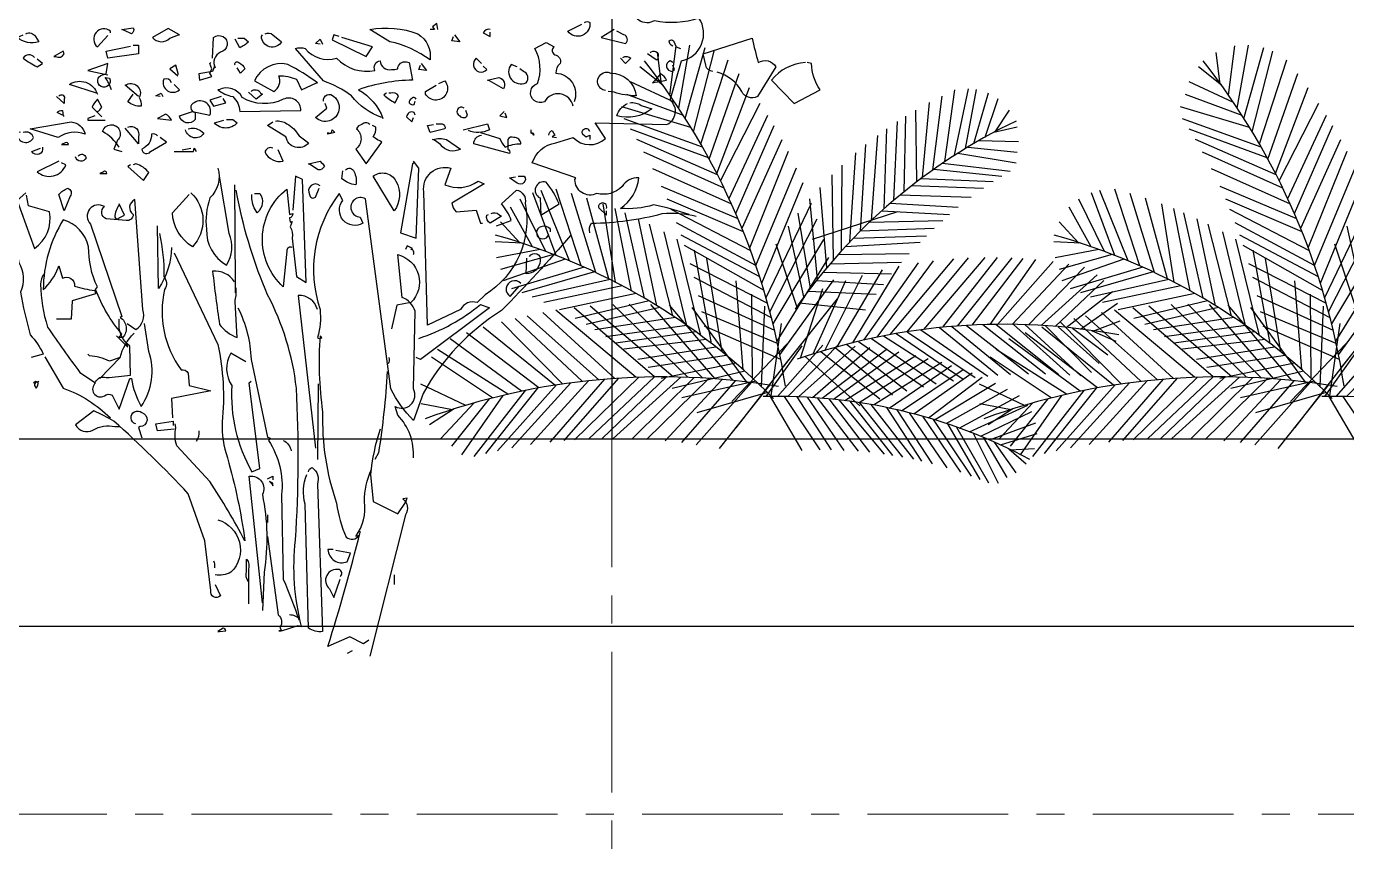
# Model space of a CAD drawing. Header units: millimetres. Extents: x -100356 to 314685, y 446 to 1273965.
# Drawn here: x 235145 to 238661, y 163989 to 166184 of the extents above; entities that cross this region are included whole.
import ezdxf
from ezdxf.xclip import XClip

# ---------------------------------------------------------------- set-up
doc = ezdxf.new("R2010")
doc.units = ezdxf.units.MM
doc.header["$XCLIPFRAME"] = 2
doc.linetypes.add('section$0$CENTER', pattern=[2, 1.25, -0.25, 0.25, -0.25])
doc.layers.add('NAM', color=3, linetype='Continuous')
doc.layers.add('section$0$植栽2', color=74, linetype='Continuous')
doc.layers.add('section$0$A-_FLORLEVL_E', color=7, linetype='Continuous', lineweight=5)
doc.layers.add('section$0$NKC_TRUC', color=8, linetype='section$0$CENTER', lineweight=13)

# ---------------------------------------------------------------- blocks, each defined once
blk = doc.blocks.new('section$0$grid section')
at = {"layer": 'section$0$NKC_TRUC', "ltscale": 300}
for p, q in [((-141943.9, 500), (0, 500)), ((-141943.9, -500), (0, -500))]:
    blk.add_line(p, q, dxfattribs=at)
blk = doc.blocks.new('section$0$A$C07C5541A')
for points in [[(2182.2, 840.3, 0.028854), (2114.1, 858.6, -0.099014), (2051, 851.9, 0.227432), (2085.9, 910.1, 0.276978), (2054.3, 893.5, -0.265564), (2006.1, 880.2, -0.560715), (1964.6, 906.8), (1966.3, 910.1), (1883.3, 938.3, -0.285431), (1928.1, 976.5), (1961.3, 986.5, 0.404877), (2022.8, 984.8), (2002.8, 1014.7), (2139, 1011.4, 0.570038), (2145.6, 1057.9), (2167.2, 1132.6, 0.530762), (2200.5, 1214, -0.137939), (2115.8, 1209, -0.618027), (2074.2, 1235.6, -0.039932), (2047.7, 1275.4, -0.714279), (2070.9, 1275.4), (2129, 1257.2), (2130.7, 1278.8), (2139, 1278.8)], [(1982.9, 1205.7, -0.333328), (1992.9, 1205.7, -0.786774), (1951.3, 1189.1), (1977.9, 1202.4)], [(920, 1184.1, -0.401794), (938.3, 1179.1), (944.9, 1169.1, -0.263626), (903.4, 1177.4), (915.1, 1182.4)], [(1081.1, 1185.8), (1081.1, 1189.1, 0.996338), (1056.2, 1159.2), (1076.1, 1180.8)], [(1107.7, 1190.7), (1102.7, 1192.4), (1124.3, 1195.7, -0.4142), (1121, 1184.1), (1107.7, 1190.7)], [(1210.7, 1182.4), (1212.3, 1182.4), (1190.7, 1194.1), (1160.8, 1177.4, 0.449051), (1194.1, 1175.8), (1210.7, 1182.4)], [(1275.4, 1137.6), (1277.1, 1177.4, -1.2724), (1290.4, 1149.2, 0.433731), (1280.4, 1119.3), (1278.8, 1122.6), (1275.4, 1112.7), (1248.9, 1107.7), (1250.5, 1096.1), (1273.8, 1102.7), (1270.4, 1109.4), (1273.8, 1117.7), (1270.4, 1127.6), (1272.1, 1129.3)], [(1375.1, 1184.1, -0.323349), (1390, 1182.4), (1406.6, 1169.1, -0.766891), (1368.4, 1179.1), (1370.1, 1182.4)], [(1577.7, 1190.7), (1574.4, 1192.4, -0.135239), (1665.7, 1184.1, -0.300735), (1689, 1134.3, 0.110443), (1612.6, 1169.1), (1577.7, 1190.7)], [(1803.5, 1192.4, 0.4142), (1790.3, 1185.8), (1803.5, 1179.1), (1803.5, 1187.4)], [(2039.4, 1192.4), (2014.5, 1177.4), (2061, 1165.8, 0.582718), (2057.6, 1182.4), (2044.3, 1189.1)], [(1323.6, 1175.8), (1335.2, 1175.8), (1343.5, 1169.1, -0.116058), (1326.9, 1157.5), (1318.6, 1174.1)], [(1597.6, 1024.7, -0.146759), (1539.5, 1066.2, 0.073212), (1486.3, 1094.4), (1433.2, 1155.9, -0.183273), (1451.5, 1155.9, 0.295303), (1511.3, 1137.6, 0.261124), (1584.3, 1114.3, -0.535172), (1594.3, 1132.6, 0.467392), (1615.9, 1116, 0.123093), (1627.5, 1117.7, -0.441483), (1644.1, 1130.9), (1649.1, 1129.3), (1655.7, 1096.1, 0.078186), (1552.8, 1077.8, -0.18045), (1599.3, 1023)], [(1961.3, 1046.3, 0.704712), (1906.5, 1054.6, -1.057755), (1893.2, 1089.4, 0.223801), (1888.2, 1155.9), (1909.8, 1167.5), (1924.8, 1159.2, 0.548935), (1926.4, 1144.2, -0.468369), (1936.4, 1127.6, 0.197815), (1928.1, 1109.4, -0.517639), (1963, 1054.6)], [(2150.6, 1160.8, -0.350769), (2144, 1170.8, -0.4142), (2152.3, 1170.8), (2157.3, 1159.2), (2165.6, 1155.9)], [(2227, 1112.7, -0.386597), (2213.7, 1124.3), (2208.8, 1145.9), (2301.8, 1175.8, 0.016891), (2313.4, 1129.3, -0.447098), (2346.6, 1121), (2311.7, 1064.5, -0.4142), (2281.8, 1074.5, 0.201935), (2235.3, 1111)], [(936.6, 1139.3, 0.535172), (915.1, 1137.6, 0.023788), (941.6, 1121), (951.6, 1127.6), (941.6, 1135.9)], [(976.5, 1140.9, 0.4142), (993.1, 1145.9), (991.4, 1150.9), (973.2, 1140.9), (976.5, 1140.9)], [(1318.6, 1124.3, -1), (1325.3, 1129.3, -0.155243), (1336.9, 1117.7), (1328.6, 1109.4), (1321.9, 1119.3)], [(1786.9, 1127.6), (1777, 1137.6, 1.086792), (1796.9, 1116), (1790.3, 1122.6)], [(2056, 1139.3, -0.323349), (2070.9, 1137.6), (2061, 1127.6), (2051, 1137.6)], [(2107.5, 1147.6, -0.92012), (2122.4, 1139.3, -0.618027), (2119.1, 1134.3), (2102.5, 1145.9)], [(2150.6, 1129.3), (2145.6, 1132.6, 0.838196), (2149, 1112.7), (2154, 1116), (2150.6, 1124.3)], [(1082.8, 1077.8, 0.080856), (1071.2, 1101.1), (1079.5, 1099.4, -2.850769), (1066.2, 1106), (1072.8, 1107.7), (1076.1, 1127.6), (1037.9, 1114.3), (1076.1, 1106)], [(1473.1, 1091.1), (1474.7, 1091.1, 0.037811), (1418.3, 1126, 0.359619), (1355.1, 1094.4), (1391.7, 1074.5, 0.369919), (1401.6, 1104.4, -0.096176), (1434.9, 1097.7), (1444.8, 1077.8), (1473.1, 1091.1)], [(1855, 1121), (1843.4, 1126, 0.792007), (1871.6, 1091.1, 0.528915), (1866.6, 1112.7), (1860, 1117.7)], [(2022.8, 1076.1, -1.166656), (2032.7, 1109.4, -0.384018), (2080.9, 1066.2, -0.071945), (2039.4, 1072.8), (2027.7, 1074.5)], [(2115.8, 1094.4), (2112.4, 1091.1, -0.027756), (2132.4, 1094.4), (2139, 1096.1, 0.155243), (2127.4, 1107.7), (2115.8, 1094.4)], [(2403.1, 1129.3, 0.214859), (2338.3, 1096.1), (2381.5, 1051.2), (2431.3, 1077.8, -0.162277), (2414.7, 1127.6), (2406.4, 1129.3)], [(1054.6, 1071.2), (1003.1, 1087.8, -0.498581), (1056.2, 1069.5)], [(1134.3, 1064.5), (1109.4, 1086.1, -0.797821), (1135.9, 1062.9, -0.192581), (1139.3, 1046.3, -0.173203), (1114.3, 1054.6), (1124.3, 1069.5)], [(1197.4, 1091.1, 0.4142), (1182.4, 1097.7, 0.795181), (1212.3, 1077.8), (1202.4, 1087.8)], [(1287.1, 1077.8), (1285.4, 1077.8, 0.118973), (1313.6, 1064.5, -0.215668), (1326.9, 1036.3), (1443.2, 1037.9, 0.569794), (1409.9, 1059.5, -0.255783), (1331.9, 1062.9, 0.400162), (1287.1, 1077.8)], [(1705.6, 1089.4), (1717.2, 1094.4, -1.097076), (1680.6, 1069.5), (1680.6, 1074.5), (1700.6, 1086.1)], [(1801.9, 1094.4), (1798.6, 1096.1), (1820.1, 1101.1, -0.5), (1828.5, 1079.5), (1801.9, 1094.4)], [(983.1, 1066.2, -0.872879), (993.1, 1059.5), (993.1, 1051.2), (978.2, 1064.5)], [(1056.2, 1036.3, 0.199997), (1064.5, 1044.6), (1056.2, 1059.5, 0.105927), (1046.3, 1044.6), (1064.5, 1026.3)], [(1237.2, 1036.3), (1270.4, 1029.6, 0.742538), (1240.6, 1052.9, 0.816528), (1242.2, 1034.6), (1242.2, 1021.3, -0.659393), (1212.3, 1028), (1237.2, 1036.3)], [(1348.5, 1074.5, -0.526016), (1366.8, 1071.2), (1370.1, 1069.5), (1358.5, 1059.5), (1343.5, 1072.8)], [(1486.3, 1056.2, -0.757538), (1506.3, 1064.5, -1.042526), (1471.4, 1024.7), (1493, 1042.9), (1489.7, 1051.2)], [(1605.9, 1071.2), (1600.9, 1067.8, 0.058136), (1622.5, 1052.9), (1629.2, 1066.2, 0.333328), (1614.2, 1071.2), (1610.9, 1071.2)], [(1662.4, 1059.5, 0.618027), (1654.1, 1061.2, 0.236053), (1649.1, 1052.9, 0.302765), (1659.1, 1049.6), (1660.7, 1056.2)], [(989.8, 1029.6), (979.8, 1034.6, -0.302765), (989.8, 1037.9), (991.4, 1028), (993.1, 1028)], [(1174.1, 1024.7), (1170.8, 1023), (1197.4, 1019.7, 0.155243), (1185.8, 1031.3), (1174.1, 1024.7)], [(1660.7, 1029.6), (1659.1, 1034.6, 0.480621), (1644.1, 1026.3), (1654.1, 1016.4), (1657.4, 1024.7)], [(1753.7, 1042.9, 1.10878), (1745.4, 1028, 0.561981), (1760.4, 1029.6), (1757, 1037.9)], [(2069.3, 1052.9, -0.18132), (2090.8, 1047.9), (2110.8, 1041.3, -0.240906), (2044.3, 1028, -0.225418), (2064.3, 1051.2)], [(928.3, 1003.1), (1006.4, 1016.4, -0.329758), (1033, 993.1, 0.250717), (981.5, 986.5), (928.3, 1003.1)], [(1097.7, 968.2, 0.136627), (1066.2, 998.1, -1.340546), (1094.4, 981.5), (1087.8, 964.9), (1102.7, 959.9)], [(1114.3, 1006.4, -0.661377), (1134.3, 988.1), (1134.3, 974.8), (1109.4, 1004.7)], [(1228.9, 1003.1, -0.268112), (1252.2, 999.8), (1258.8, 994.8, -0.669678), (1223.9, 1001.4)], [(1302, 1021.3), (1313.6, 1021.3), (1321.9, 1014.7, -0.463791), (1278.8, 1014.7), (1297, 1019.7)], [(1395, 1018, -0.18132), (1416.6, 1013, -0.142853), (1439.8, 989.8), (1458.1, 976.5, -0.648468), (1414.9, 988.1), (1380.1, 1009.7), (1390, 1016.4)], [(1574.4, 1011.4, 0.449051), (1559.4, 1011.4, 0.291199), (1549.4, 1003.1, -0.477066), (1547.8, 964.9), (1567.7, 936.6), (1597.6, 978.2, -0.062256), (1581, 988.1, 0.162277), (1586, 1006.4), (1579.3, 1009.7)], [(1700.6, 1013), (1712.2, 1013, -0.4142), (1717.2, 1003.1), (1689, 996.4), (1684, 1009.7), (1695.6, 1011.4)], [(1752.1, 1001.4), (1798.6, 1013), (1801.9, 1001.4, -0.212555), (1762, 999.8)], [(910.1, 996.4, 0.4142), (903.4, 993.1, 0.763794), (935, 986.5, 0.4142), (915.1, 996.4)], [(1170.8, 989.8, 0.302765), (1159.2, 993.1, -0.323349), (1140.9, 964.9, 0.697281), (1157.5, 959.9), (1187.4, 978.2), (1175.8, 986.5)], [(1507.9, 996.4), (1494.6, 993.1), (1494.6, 996.4, 0.5), (1501.3, 996.4), (1502.9, 1001.4), (1507.9, 996.4)], [(1697.3, 981.5), (1693.9, 983.1, -0.126938), (1720.5, 983.1), (1747.1, 964.9, -0.383194), (1708.9, 973.2), (1697.3, 981.5)], [(1785.3, 996.4), (1821.8, 984.8, 0.062256), (1831.8, 968.2, -0.13028), (1861.7, 974.8, 0.463791), (1848.4, 986.5, 0.4142), (1836.8, 983.1), (1836.8, 964.9, -0.4142), (1840.1, 956.6), (1772, 974.8, -0.366302), (1786.9, 991.4)], [(1881.6, 996.4, -0.333328), (1886.6, 991.4), (1884.9, 993.1), (1881.6, 994.8), (1881.6, 1001.4)], [(1914.8, 991.4, -0.343094), (1921.5, 999.8), (1926.4, 991.4), (1921.5, 988.1), (1929.8, 986.5)], [(1992.9, 998.1, 0.566177), (1981.2, 1001.4, 0.618027), (1979.6, 993.1), (1986.2, 988.1), (1992.9, 991.4), (1992.9, 983.1)], [(951.6, 968.2, -0.900253), (931.7, 959.9), (948.3, 966.5)], [(989.8, 973.2), (1001.4, 973.2, 0.618027), (994.8, 976.5), (988.1, 973.2), (989.8, 973.2)], [(1019.7, 951.6, -0.659393), (1034.6, 948.3, -0.746674), (1014.7, 949.9)], [(1390, 966.5, 0.523941), (1375.1, 958.2, 0.332581), (1409.9, 941.6), (1400, 963.2)], [(983.1, 941.6), (941.6, 921.7, 0.536621), (996.4, 935), (988.1, 938.3)], [(1119.3, 935), (1114.3, 931.7), (1144.2, 905.1), (1154.2, 920, 0.158264), (1129.3, 936.6), (1124.3, 935)], [(1461.4, 935), (1458.1, 936.6), (1479.7, 941.6, -0.099014), (1488, 931.7, -0.276978), (1476.4, 925), (1461.4, 935)], [(1815.2, 818.7), (1843.4, 828.7, 0.096542), (1825.1, 860.3), (1853.4, 886.8, -0.431534), (1870, 861.9, -0.311569), (1793.6, 687.5), (1778.6, 672.6, 0.380188), (1747.1, 659.3), (1684, 629.4), (1677.3, 883.5, -0.551483), (1728.8, 928.3), (1717.2, 896.8, 0.260452), (1780.3, 903.4), (1791.9, 898.4), (1730.5, 861.9, 0.173203), (1738.8, 845.3), (1777, 848.6), (1785.3, 823.7), (1788.6, 823.7)], [(825.4, 847, 0.5), (832, 858.6), (773.9, 921.7, 0.527451), (835.3, 840.3, -0.289047), (906.8, 749, -0.238373), (910.1, 692.5, 0.023788), (928.3, 611.1, -0.09346), (953.3, 574.6), (930, 568)], [(1062.9, 918.4), (1074.5, 918.4, 0.618027), (1067.8, 921.7), (1061.2, 918.4), (1062.9, 918.4)], [(1285.4, 928.3, -0.276978), (1270.4, 871.9, 0.116058), (1263.8, 812.1, 0.276978), (1302, 744, 0.248367), (1307, 803.8), (1288.7, 913.4)], [(1426.6, 777.2, 0.618027), (1416.6, 770.6), (1409.9, 702.5, -0.463791), (1416.6, 888.5), (1421.6, 840.3), (1428.2, 842, -0.343094), (1421.6, 833.7), (1423.2, 825.4), (1426.6, 827), (1423.2, 817.1, -0.162277), (1426.6, 795.5), (1434.9, 722.4), (1453.1, 710.8), (1446.5, 906.8), (1433.2, 913.4), (1428.2, 848.6)], [(1527.9, 925, -0.582718), (1544.5, 921.7, -0.162277), (1547.8, 896.8, -0.149368), (1521.2, 908.4), (1522.9, 923.4)], [(1620.9, 847), (1581, 913.4, -0.472687), (1624.2, 903.4, -0.293182), (1620.9, 847)], [(1856.7, 913.4), (1868.3, 913.4, -0.882782), (1855, 900.1), (1840.1, 910.1), (1851.7, 911.7)], [(920, 881.8), (903.4, 866.9), (936.6, 775.6, 0.299255), (964.9, 845.3), (925, 856.9), (921.7, 876.9)], [(993.1, 847), (983.1, 878.5, -0.116058), (999.8, 890.1, -0.535172), (1004.7, 875.2), (993.1, 847)], [(1233.9, 881.8, -0.418976), (1237.2, 778.9, -0.25), (1199, 843.6), (1230.6, 878.5)], [(1380.1, 227.5), (1400, 78.1, -0.4142), (1403.3, 54.8), (1406.6, 48.2), (1438.2, 58.1), (1444.8, 56.5, -0.094177), (1433.2, 220.9, 0.02861), (1434.9, 509.8, 0.09137), (1380.1, 687.5, -0.054916), (1323.6, 870.2), (1320.3, 886.8)], [(1355.1, 880.2), (1365.1, 880.2, -0.402649), (1360.1, 843.6, -0.137939), (1350.2, 870.2), (1350.2, 878.5)], [(1479.7, 895.1, 0.855362), (1459.8, 878.5, 0.663971), (1471.4, 873.5), (1478, 890.1)], [(1956.3, 800.5, -0.016876), (1825.1, 657.6, 0.125793), (1675.7, 499.9), (1657.4, 448.4, -0.073212), (1614.2, 508.2), (1566.1, 870.2, 1.260193), (1556.1, 835.3), (1561.1, 823.7, -0.835312), (1522.9, 866.9), (1516.2, 880.2, 0.248169), (1479.7, 659.3, -0.105927), (1474.7, 606.2, 0.4142), (1483, 606.2), (1479.7, 609.5, 0.054428), (1484.7, 465, 0.091705), (1511.3, 290.6, 0.064667), (1529.5, 225.9, 0.401794), (1554.4, 229.2), (1547.8, 227.5, 0.188629), (1564.4, 293.9, -0.108856), (1577.7, 355.4)], [(1899.9, 838.7), (1934.7, 860.3, 0.07106), (1909.8, 901.8, 0.933395), (1898.2, 871.9), (1899.9, 838.7)], [(1112.7, 632.7), (1129.3, 621.1, 0.350769), (1142.6, 659.3), (1127.6, 868.6, 0.587067), (1124.3, 840.3, -0.463791), (1111, 828.7), (1072.8, 832, -0.562729), (1069.5, 855.3, 0.882782), (1042.9, 822.1), (1102.7, 646), (1099.4, 644.4, -0.475967), (1104.4, 606.2), (1096.1, 606.2), (1102.7, 612.8, -0.083969), (1052.9, 697.5), (1056.2, 702.5, -0.116058), (1039.6, 778.9, 0.267624), (991.4, 830.4, 0.137894), (953.3, 697.5, 0.119873), (981.5, 739), (983.1, 742.3), (989.8, 719.1, -0.588394), (1013, 704.1, 0.050583), (1051.2, 695.8), (1052.9, 689.2), (1008.1, 675.9), (1006.4, 641), (978.2, 641)], [(1097.7, 858.6, 0.15036), (1089.4, 835.3, 0.618027), (1097.7, 833.7), (1107.7, 838.7), (1097.7, 860.3)], [(2024.4, 851.9, 0.819794), (2012.8, 860.3, 0.618027), (2011.1, 851.9), (2024.4, 838.7), (2024.4, 847)], [(1805.2, 842, -0.323349), (1820.1, 840.3), (1825.1, 837), (1803.5, 823.7, -0.350769), (1796.9, 838.7), (1800.2, 840.3)], [(1992.9, 805.4, -0.236053), (1996.2, 823.7, 0.062256), (2130.7, 842, -0.082748), (2195.5, 837)], [(1197.4, 777.2, -0.141403), (1172.5, 699.2), (1170.8, 818.7)], [(1174.1, 803.8, -0.066971), (1182.4, 722.4, -0.355026), (1184.1, 697.5, 0.219345), (1215.6, 544.7, -0.350769), (1228.9, 538.1), (1230.6, 514.8), (1272.1, 504.9), (1197.4, 489.9), (1199, 453.4)], [(1918.1, 807.1), (1918.1, 812.1, 0.276978), (1899.9, 817.1, 1.407928), (1913.1, 798.8), (1914.8, 802.1)], [(1657.4, 763.9, 0.535172), (1652.4, 773.9), (1655.7, 775.6), (1645.8, 780.5), (1642.5, 773.9)], [(1202.4, 767.3), (1285.4, 592.9, -0.077789), (1293.7, 445.1, 0.092148), (1303.7, 377, -0.033997), (1336.9, 219.2, 0.021851), (1270.4, 332.1), (1207.3, 400.2, -0.142853), (1205.7, 435.1), (1204, 441.8)], [(1657.4, 377, 0.211075), (1627.5, 458.4), (1622.5, 475, 0.756256), (1657.4, 508.2), (1660.7, 656, 0.230438), (1635.8, 682.6), (1627.5, 763.9, -0.591263), (1652.4, 672.6), (1625.8, 667.6), (1615.9, 622.8)], [(1878.3, 760.6, -0.900253), (1898.2, 752.3, -0.420135), (1871.6, 727.4), (1873.3, 757.3)], [(1316.9, 712.4, 0.277878), (1275.4, 732.4, 0.010635), (1288.7, 631.1, 0.143997), (1321.9, 606.2), (1318.6, 674.3, -0.123093), (1320.3, 685.9), (1320.3, 700.8)], [(954.9, 727.4, 0.15036), (948.3, 707.5, 0.07634), (961.6, 626.1, 0.012756), (1023, 539.7), (1052.9, 519.8, 0.923187), (1069.5, 494.9, -0.323349), (1084.4, 496.6), (1097.7, 470), (1117.7, 528.1), (1121, 528.1, 0.083908), (1139.3, 475, 0.240036), (1154.2, 579.6), (1145.9, 632.7)], [(1861.7, 709.1, 1.156067), (1841.7, 684.2), (1858.3, 704.1)], [(1474.7, 659.3, 0.367569), (1438.2, 685.9), (1471.4, 395.3)], [(1323.6, 662.6, -0.10759), (1348.5, 564.6), (1380.1, 416.8), (1385, 415.2), (1381.7, 410.2, -0.174988), (1406.6, 307.2), (1409.9, 146.1, -0.015854), (1439.8, 68.1), (1441.5, 69.8, 0.201935), (1421.6, 78.1)], [(1667.4, 604.5, 0.093567), (1785.3, 669.3), (1801.9, 662.6), (1670.7, 564.6), (1662.4, 568)], [(1052.9, 521.5, -0.4142), (1072.8, 529.8, 0.027893), (1119.3, 534.8), (1117.7, 589.6, -0.2677), (1097.7, 636.1), (1097.7, 641)], [(1061.2, 528.1), (1099.4, 568, -0.13356), (1126, 614.5)], [(956.6, 569.6), (991.4, 509.8, -0.106552), (1081.1, 453.4)], [(1099.4, 568), (1079.5, 561.3, 0.092056), (1041.3, 571.3), (1037.9, 574.6)], [(1338.5, 559.7), (1310.3, 576.3, 0.296677), (1312, 514.8, 0.146057), (1350.2, 350.4), (1365.1, 357.1), (1345.2, 519.8), (1348.5, 523.1)], [(1610.9, 568, -0.162277), (1609.2, 556.3)], [(1607.6, 541.4, -0.024704), (1591, 386.9), (1584.3, 373.7)], [(941.6, 521.5, 0.4142), (936.6, 514.8), (940, 509.8, 0.236053), (943.3, 521.5), (944.9, 523.1), (943.3, 521.5)], [(1280.4, 136.2), (1290.4, 114.6, -0.787338), (1272.1, 124.6), (1260.5, 219.2), (1228.9, 308.9, 0.024963), (1087.8, 446.7, 0.017838), (1049.6, 466.7), (1014.7, 440.1, 0.42395), (1047.9, 430.1, -0.192581), (1089.4, 436.8), (1099.4, 436.8)], [(1129.3, 441.8, -1.246613), (1140.9, 463.3, -0.867294), (1137.6, 436.8), (1134.3, 435.1), (1140.9, 415.2)], [(1248.9, 428.5, -0.236053), (1243.9, 408.5)], [(1594.3, 431.8, 0.063034), (1576, 345.4), (1581, 293.9), (1627.5, 270.7), (1642.5, 292.3), (1645.8, 300.6), (1637.5, 298.9, -0.379684), (1642.5, 269), (1574.4, 0)], [(1409.9, 410.2, -0.240036), (1424.9, 390.3)], [(1458.1, 350.4, -0.343094), (1464.8, 358.7, -0.333328), (1474.7, 327.2), (1484.7, 46.5, -0.184021), (1458.1, 53.1), (1451.5, 289, -0.173203), (1454.8, 345.4)], [(1370.1, 101.3), (1345.2, 342.1, -0.61264), (1370.1, 307.2, -0.090683), (1373.4, 159.4), (1370.1, 86.4)], [(1285.4, 259.1, -0.573349), (1310.3, 159.4, -0.162277), (1280.4, 154.4)], [(1572.7, 29.9), (1562.7, 23.3), (1536.2, 36.5), (1494.6, 18.3, 0.015228), (1556.1, 235.8), (1556.1, 237.5)], [(1504.6, 202.6), (1494.6, 202.6, 0.512894), (1531.2, 179.4), (1537.8, 196), (1509.6, 200.9)], [(1277.1, 181, -0.162277), (1278.8, 169.4), (1278.8, 167.7)], [(1343.5, 141.2, -0.236053), (1340.2, 161.1), (1340.2, 184.3, -0.236053), (1343.5, 164.4), (1343.5, 99.6)], [(1517.9, 151.1, 0.618027), (1516.2, 164.4, 0.801453), (1498, 127.9), (1506.3, 111.3), (1517.9, 146.1)], [(1288.7, 46.5), (1300.3, 48.2, 0.333328), (1295.4, 53.1), (1285.4, 46.5), (1288.7, 46.5)]]:
    blk.add_lwpolyline(points, format="xyb")
for points in [[(1516.2, 1179.1), (1506.3, 1182.4), (1502.9, 1172.5), (1567.7, 1140.9), (1579.3, 1159.2), (1521.2, 1177.4)], [(1703.9, 1192.4), (1702.2, 1204), (1693.9, 1197.4), (1697.3, 1192.4), (1689, 1192.4)], [(1735.5, 1182.4), (1745.4, 1169.1), (1730.5, 1170.8), (1733.8, 1179.1)], [(1124.3, 1162.5), (1134.3, 1162.5), (1134.3, 1145.9), (1076.1, 1137.6), (1072.8, 1150.9), (1119.3, 1160.8)], [(1479.7, 1164.2), (1471.4, 1165.8), (1479.7, 1174.1), (1484.7, 1164.2)], [(1210.7, 1106), (1205.7, 1124.3), (1194.1, 1117.7), (1209, 1104.4)], [(1672.3, 1127.6), (1682.3, 1114.3), (1667.4, 1116), (1670.7, 1124.3)], [(1175.8, 1064.5), (1167.5, 1066.2), (1177.4, 1071.2), (1180.8, 1064.5)], [(1292, 1064.5), (1270.4, 1057.9), (1277.1, 1046.3), (1300.3, 1052.9), (1295.4, 1061.2)], [(1830.1, 1036.3), (1821.8, 1028), (1835.1, 1024.7), (1831.8, 1033)], [(1051.2, 1028), (1037.9, 1023), (1037.9, 1019.7), (1071.2, 1019.7)], [(1202.4, 959.9), (1238.9, 959.9), (1240.6, 966.5), (1243.9, 959.9)], [(1217.3, 963.2), (1233.9, 966.5)], [(1659.1, 938.3), (1655.7, 936.6), (1632.5, 805.4), (1662.4, 795.5), (1667.4, 928.3), (1657.4, 941.6)], [(1316.9, 896.8), (1318.6, 707.5), (1318.6, 690.9)], [(1092.8, 609.5), (1114.3, 587.9), (1111, 594.5), (1109.4, 591.2), (1109.4, 592.9)], [(941.6, 521.5), (935, 519.8), (938.3, 523.1), (941.6, 521.5)], [(1476.4, 518.1), (1474.7, 373.7)], [(1202.4, 431.8), (1170.8, 428.5), (1167.5, 441.8), (1200.7, 446.7), (1200.7, 438.4)], [(1380.1, 337.1), (1390, 342.1), (1390, 335.5)], [(1388.4, 327.2), (1390, 323.8), (1390, 328.8), (1383.4, 332.1), (1388.4, 327.2)], [(1380.1, 269), (1380.1, 254.1)], [(1620.9, 154.4), (1620.9, 136.2)], [(1405, 48.2), (1401.6, 48.2), (1405, 48.2)], [(1541.1, 10), (1531.2, 5)]]:
    blk.add_lwpolyline(points)
blk = doc.blocks.new('section$0$A$C2D2A4C73')
for p, q in [((947.3, 1476), (971.3, 1663.5)), ((980.9, 1426.5), (1023.9, 1666.9)), ((915.2, 1518.1), (900.4, 1638.4)), ((1006, 1387.7), (1081.2, 1657)), ((1037.5, 1336.9), (1115.4, 1643.6)), ((1064.6, 1291), (1169.6, 1611)), ((920.7, 1513.6), (833.7, 1583.8)), ((1097.5, 1232.2), (1210.9, 1559)), ((966.4, 1448.1), (798.2, 1526.7)), ((999.1, 1398.4), (783.1, 1478.4)), ((1126, 1178.3), (1250.5, 1505.7)), ((1948.3, 1192), (1982.9, 1472.9)), ((1993.7, 1223.3), (2032.1, 1496.2)), ((2030.1, 1247.2), (2083.5, 1500.6)), ((2071.6, 1273.2), (2113.5, 1498.1)), ((2104, 1292.6), (2159.2, 1484.7)), ((2146.5, 1316.8), (2196.6, 1463.2)), ((1027.6, 1353.2), (764.2, 1432)), ((1140.1, 1150.3), (1291.5, 1445.9)), ((1887.5, 1147.3), (1882.9, 1419)), ((1907.9, 1162.7), (1934.6, 1448)), ((2185.3, 1336.2), (2239.6, 1419.2)), ((1071.5, 1278.8), (772.9, 1385.6)), ((1172.7, 1082.6), (1320.6, 1400.5)), ((1198.3, 1025.6), (1344.4, 1361)), ((1799.7, 1076.6), (1813.4, 1375.7)), ((1839.1, 1109.3), (1845.2, 1396.1)), ((1094.8, 1237.1), (797.5, 1346.7)), ((1128.9, 1172.5), (821.5, 1306.8)), ((1222, 969.3), (1374.5, 1308)), ((1713.9, 999.7), (1738.4, 1323.1)), ((1762.1, 1043.9), (1772.2, 1347.6)), ((2179.6, 1334.9), (2268.9, 1355)), ((1153.8, 1122.4), (848.7, 1259)), ((1251, 894.9), (1398.4, 1262.8)), ((1631.6, 917.5), (1654.6, 1256.1)), ((1672.3, 959.2), (1693.1, 1288.1)), ((2043.3, 1255.6), (2265.1, 1218.5)), ((2080.5, 1278.6), (2268, 1259.4)), ((2122.5, 1303.3), (2274.3, 1300.3)), ((1600.1, 883.6), (1602.3, 1209.3)), ((1984.2, 1216.9), (2242, 1187.5)), ((1182.6, 1061), (882.2, 1195.5)), ((1274.8, 828.1), (1429.2, 1200)), ((1569.4, 849.1), (1565, 1173.3)), ((1903.6, 1159.5), (2177.9, 1147.2)), ((1952, 1194.6), (2209.9, 1167.9)), ((565.4, 845.7), (458.1, 1112.7)), ((609.9, 826.6), (515.3, 1117.8)), ((1207.2, 1004.9), (915, 1128)), ((1296.9, 760.4), (1454.3, 1144.2)), ((1544, 819.4), (1518.6, 1125)), ((1867.3, 1131.7), (2140.7, 1121.9)), ((475.7, 881.1), (378.4, 1080.7)), ((514.9, 866.2), (425.8, 1104.2)), ((665.5, 801.1), (573.5, 1101.8)), ((715.4, 776.8), (631.2, 1083.9)), ((740.7, 763.8), (693.3, 1062)), ((1227.4, 955.9), (936.6, 1079.7)), ((1313.2, 706.3), (1486.4, 1064.7)), ((1508.9, 776.4), (1479.7, 1081.1)), ((1785.7, 1064.6), (2044.7, 1049.6)), ((1824, 1097), (2093.1, 1087.4)), ((424.6, 899.5), (341.6, 1050)), ((801, 731.6), (739, 1044.3)), ((850.3, 703.5), (777.7, 1028.1)), ((897.9, 674.9), (828.2, 1005.3)), ((1255.2, 883.5), (952.8, 1041.3)), ((1328.3, 651.8), (1507.9, 1005.1)), ((1482.2, 742), (1435, 1026.4)), ((1490.6, 928.6), (1814.9, 1033.4)), ((1753.2, 1036), (2011.4, 1022)), ((378.4, 913.2), (303, 993.5)), ((959.1, 635.8), (870, 985)), ((1012.4, 599.5), (926.3, 955.4)), ((1274.8, 828.1), (972.7, 990.7)), ((1457.5, 709), (1398.6, 977.8)), ((1672.3, 959.2), (1952.8, 969.7)), ((1706.7, 992.9), (1985.7, 999.6)), ((384.9, 912.9), (283.3, 917.7)), ((1064.9, 561.7), (974.6, 927.8)), ((1289.4, 784.2), (989.9, 943.7)), ((1305.5, 732.3), (1003.3, 904.1)), ((1340.1, 605.5), (1532.7, 927)), ((1430.5, 671.5), (1351.9, 909.3)), ((1615.1, 900), (1899.1, 917.1)), ((1645.8, 932.3), (1923.3, 941.3)), ((453.5, 889.3), (287.9, 856.8)), ((504.2, 870.3), (302.7, 813.2)), ((1105.9, 530.7), (1040.8, 886.7)), ((1146.2, 498.8), (1088.5, 854.5)), ((1355.4, 539.5), (1551.7, 858)), ((1587.4, 869.4), (1858.2, 873.9)), ((1849.7, 575.5), (2083.6, 857.1)), ((1913.5, 584.6), (2147.2, 858.9)), ((1985.7, 592.7), (2193.7, 858.8)), ((2041, 597.5), (2249.1, 857)), ((2097.7, 601), (2290.9, 854.5)), ((549.3, 852.4), (313.8, 769)), ((621.5, 821.4), (345, 739.6)), ((1319.6, 683.8), (1024.9, 834.8)), ((1556.9, 834.5), (1828.3, 840.3)), ((1583.4, 518.2), (1756.6, 811)), ((1643, 533.8), (1820.2, 824.9)), ((1685.2, 543.9), (1893.6, 837.9)), ((1735.4, 554.8), (1950.6, 845.9)), ((1785.9, 564.6), (2028.1, 853.6)), ((2166, 603.4), (2339.8, 850.3)), ((2194.4, 603.9), (2405.2, 842.6)), ((2249.9, 603.8), (2464.9, 833.4)), ((2311.1, 602.2), (2524.2, 822.1)), ((661, 803.2), (383.9, 724.3)), ((720.7, 774.1), (422.9, 707.8)), ((1334.2, 629.1), (1039.6, 781.6)), ((1226.4, 430.9), (1199.7, 770)), ((1366.3, 487.3), (1571.3, 773.9)), ((1493.1, 491.4), (1616.2, 771.3)), ((1504.6, 771), (1759.5, 755.6)), ((1530.4, 802.9), (1790.9, 795.6)), ((1536.8, 504.9), (1680.7, 791.1)), ((2359.5, 599.8), (2573.3, 792.3)), ((2413.8, 596), (2598.6, 770.5)), ((765.8, 750.7), (468.5, 687.3)), ((819.8, 721), (527.2, 658.7)), ((1346.2, 580.1), (1056.5, 712.5)), ((1262.3, 398.5), (1259.1, 718.8)), ((1444.3, 475.3), (1529.4, 740.3)), ((1473.4, 730.5), (1732.2, 718.6)), ((2455.6, 592.2), (2630.8, 728.6)), ((817.5, 402.2), (514.1, 657.3)), ((888.4, 404), (583.4, 666.9)), ((868, 693), (587.5, 626.7)), ((909.1, 667.9), (629.3, 602.9)), ((959.6, 403.8), (644.2, 673.3)), ((1016.1, 402.3), (729.8, 678.9)), ((1072.6, 399.6), (793.1, 680.7)), ((1120.2, 396.4), (875.1, 679.9)), ((1187.8, 390.3), (946.6, 676.4)), ((1240.7, 384.3), (1032.5, 668.6)), ((1295.7, 367.1), (1308.3, 672.6)), ((1375.6, 437.9), (1585, 701)), ((1440.3, 685.3), (1691.2, 658.9)), ((2509.6, 586.1), (2650.3, 684.7)), ((540.2, 376.8), (306.8, 613)), ((614.7, 386.5), (359, 626.4)), ((676.9, 393), (403.9, 636.7)), ((737.7, 397.9), (463.7, 648.7)), ((968.3, 629.7), (661.7, 583.3)), ((1357.2, 531.2), (1069.3, 651.7)), ((1332.4, 331.2), (1372.6, 606.6)), ((2188.5, 603.8), (2426.7, 413.3)), ((2254.9, 603.7), (2469, 410.9)), ((2557.1, 578.1), (2660.1, 617.1)), ((449.1, 361.9), (174.1, 571.8)), ((509.2, 372.1), (237.2, 592.7)), ((1012.4, 599.5), (703.4, 556.9)), ((1046.6, 575.2), (741.2, 531.6)), ((1369.7, 469.9), (1079.4, 596.5)), ((1759.6, 559.7), (2025.8, 389.2)), ((1808.3, 568.6), (2063.3, 395.1)), ((1849.7, 575.5), (2108.4, 401.2)), ((1902.6, 583.1), (2157.5, 406.6)), ((1972.6, 591.4), (2195.2, 409.8)), ((2020.6, 595.9), (2243.3, 412.9)), ((2076.1, 599.8), (2311.5, 415.1)), ((2137.7, 602.7), (2376.7, 414.9)), ((2298.4, 602.7), (2510.6, 407.6)), ((2376.8, 598.7), (2551.6, 420.2)), ((2425.2, 595), (2581, 455)), ((2479.1, 589.7), (2613.5, 487.7)), ((2551.1, 580.7), (2644.4, 540.3)), ((330.9, 337.6), (64, 507.5)), ((383, 349), (111.8, 548.8)), ((1086.4, 545.7), (772.4, 509.8)), ((1122.7, 517.6), (825.4, 470.4)), ((1394.8, 531.5), (1182.7, 310.8)), ((1313.4, 329.1), (1450.4, 522)), ((1357.1, 329.7), (1528.7, 524.8)), ((1396, 329.3), (1586, 524.2)), ((1437.1, 328.2), (1652.7, 520.9)), ((1489.4, 325.5), (1707.8, 515.8)), ((1526.2, 322.8), (1770.6, 507.5)), ((1576, 516.2), (1794.7, 335.5)), ((1619.9, 528), (1849.1, 350.9)), ((1664.5, 539), (1911.9, 366.5)), ((1714.7, 550.4), (1960.8, 377.2)), ((272.8, 323.6), (40.5, 479.3)), ((1162.7, 485.3), (864.7, 439.3)), ((1197.9, 455.8), (914.2, 397.6)), ((1404.6, 475.9), (1198, 210.6)), ((1462.1, 481.4), (1670.1, 293.4)), ((1521.4, 500.3), (1746, 320.2)), ((1569.7, 318.7), (1818.8, 499.3)), ((1613.1, 313.8), (1883.6, 485.7)), ((1667.6, 306.1), (1929.5, 474.2)), ((1721.7, 297.1), (1981.5, 459.3)), ((829.6, 402.6), (585.2, 164.7)), ((888.4, 404), (639.5, 167.8)), ((934.6, 404.1), (689.5, 169.4)), ((989, 403.2), (731.3, 169.9)), ((1232.1, 425.8), (956.2, 359.9)), ((1782.2, 285.2), (2019.1, 447.3)), ((1828.2, 274.8), (2063.5, 431.6)), ((1875.1, 263.1), (2096.8, 418.9)), ((1931, 247.6), (2135.3, 403)), ((170.6, 295.5), (0, 376.8)), ((396.7, 351.8), (201.9, 101.5)), ((443.6, 360.9), (246.5, 112.7)), ((515.7, 373.1), (291.9, 123)), ((571, 381.1), (345.9, 133.9)), ((638.3, 389.2), (416.6, 146)), ((699.3, 395), (491, 156)), ((752.2, 398.9), (543.7, 161.4)), ((1039.4, 401.4), (803.9, 168.6)), ((1096, 398.1), (859, 166)), ((1146.3, 394.3), (929.9, 160.4)), ((1196.1, 389.4), (991.7, 153.6)), ((1274.2, 387.5), (993.2, 324.7)), ((1258.3, 382.1), (1047.3, 145.9)), ((1326, 372.4), (1134.6, 130.7)), ((1954.2, 240.6), (2186.3, 379.9)), ((1999.1, 226.3), (2232.3, 357.1)), ((120.6, 278.1), (1.6, 301.6)), ((203, 304.9), (75.8, 169.7)), ((260.5, 320.4), (116.9, 140.2)), ((312.3, 333.3), (155.2, 107.8)), ((1319, 344.5), (1049.6, 267.2)), ((1329.4, 329.4), (1449.6, 123.7)), ((1382.3, 329.5), (1518, 125.9)), ((1430.6, 328.4), (1561.4, 125.8)), ((1469.2, 326.7), (1609.4, 124.3)), ((1508.2, 324.2), (1664.3, 120.9)), ((1551.8, 320.5), (1706.7, 116.9)), ((1590.6, 316.5), (1762.4, 110)), ((1632.3, 311.2), (1794.4, 105.1)), ((1667.6, 306.1), (1832.4, 98.5)), ((2048.3, 209.2), (2277.5, 332.7)), ((126.6, 282), (32.6, 221.2)), ((1712.4, 298.7), (1873.6, 90.2)), ((1771.2, 287.5), (1905, 83.2)), ((1811.3, 278.8), (1944.7, 73.3)), ((1857.3, 267.7), (2000.6, 57.6)), ((1907.9, 254.2), (2053.4, 40.7)), ((2086.9, 194.9), (2309.6, 295.9)), ((2129.9, 177.8), (2324.5, 271.8)), ((1949.4, 242.1), (2093.5, 26.5)), ((2003.2, 224.9), (2127.1, 13.7)), ((2038.2, 212.9), (2160, 0.3)), ((2162.8, 164), (2339.8, 229.5)), ((2100.7, 189.6), (2196.5, 0)), ((2138.9, 174.1), (2229.2, 20.7)), ((2181.2, 156), (2263.9, 38.8)), ((2205, 145.3), (2344.4, 189)), ((2237.2, 130.2), (2302.5, 73.5)), ((2241.4, 126.5), (2334.9, 131.6))]:
    blk.add_line(p, q)
for centre, radius, start, end in [((-1212.3, -22.3), 2628.4, 8.5439, 38.2906), ((3191.8, -562.6), 2150.5, 115.5425, 145.2892), ((-357.1, -1358.5), 2389.5, 44.6966, 74.4433), ((2217.9, -1785.5), 2389.5, 79.4494, 109.1961), ((918.6, -2224.3), 2628.4, 80.3252, 110.0719), ((1359.4, -1701.4), 2031.1, 61.857, 91.6037)]:
    blk.add_arc(centre, radius, start, end)
blk = doc.blocks.new('podium elevation 2')
at = {"layer": 'NAM', "elevation": 0}
for points in [[(178245.5, 768585.5), (188071.1, 768585.5), (214879.4, 768085.5), (282714.5, 768085.5)], [(233214.7, 745685.5), (233214.7, 767585.5)]]:
    blk.add_lwpolyline(points, dxfattribs=at)
blk.add_lwpolyline([(234864.7, 768085.5), (234864.7, 767585.5), (230515.9, 767585.6), (230515.9, 768085.5)], close=True, dxfattribs=at)
at = {"layer": 'section$0$植栽2'}
for name, p, xscale, yscale, zscale, rotation in [('section$0$A$C07C5541A', (236063.3, 768164.6, 0), 1.4, 1.4, 1.4, 180), ('section$0$A$C2D2A4C73', (232235.5, 767703.6, 0), 0.7000000000000001, 0.7000000000000001, 0.7000000000000001, 179.9999999999999), ('section$0$A$C2D2A4C73', (233723.2, 767703.6, 0), 0.7000000000000001, 0.7000000000000001, 0.7000000000000001, 179.9999999999999)]:
    blk.add_blockref(name, p, dxfattribs=dict(at, xscale=xscale, yscale=yscale, zscale=zscale, rotation=rotation))
blk = doc.blocks.new('elevation 2')
at = {"layer": 'section$0$NKC_TRUC', "ltscale": 300}
blk.add_line((233214.5, 661353.1, 0), (233214.5, 772473.8, 0), dxfattribs=at)
at = {"layer": 'NAM'}
blk.add_blockref('podium elevation 2', (0, 0), dxfattribs=at)
at = {"layer": 'section$0$A-_FLORLEVL_E'}
ref = blk.add_blockref('section$0$grid section', (168667.9, 768085.5, 0), dxfattribs=dict(at, rotation=179.9999999999999))
XClip(ref).set_block_clipping_path([(-119666.1420795996, -2828.0112587469), (13434.162033715, 108709.4843590449)])

msp = doc.modelspace()

# ---------------------------------------------------------------- block references
at = {"layer": 'NAM', "rotation": 180}
msp.add_blockref('elevation 2', (469918.7, 932671.5, 0), dxfattribs=at)

doc.saveas('drawing.dxf')
